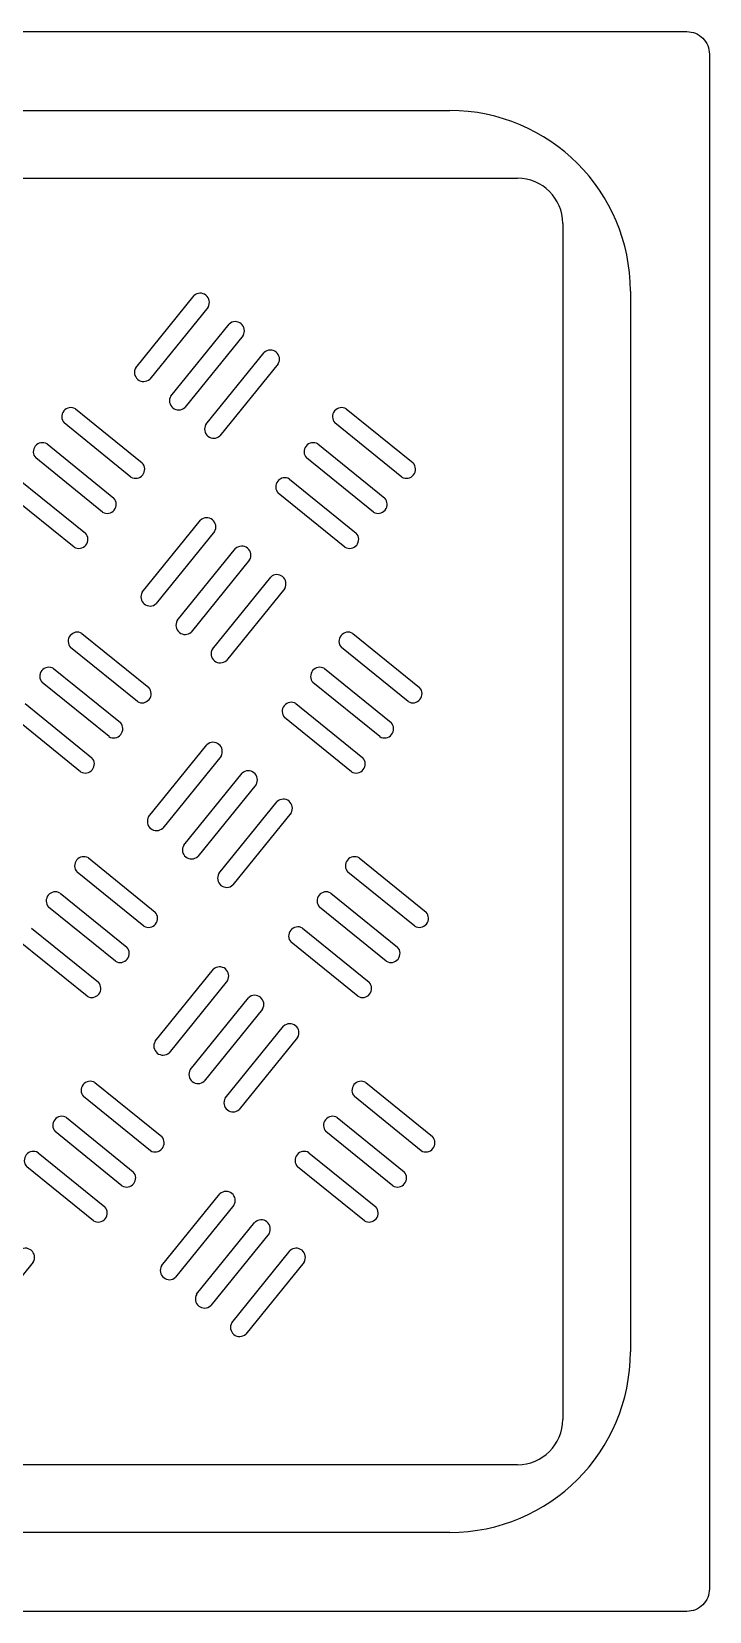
# Model space of a CAD drawing. Header units: millimetres. Extents: x 4.57 to 13.56, y 2.92 to 9.59.
# Drawn here: x 13.247 to 13.547, y 4.099 to 4.799 of the extents above; entities that cross this region are included whole.
import ezdxf

# ---------------------------------------------------------------- set-up
doc = ezdxf.new("R2010")
doc.units = ezdxf.units.MM

msp = doc.modelspace()

# ---------------------------------------------------------------- linework, layer by layer
at = {"color": 18, "true_color": 0x000000}
for p, q in [((12.81201, 4.76382), (13.43201, 4.76382)), ((12.78201, 4.73382), (13.46201, 4.73382)), ((13.48201, 4.71382), (13.48201, 4.18382)), ((13.51201, 4.68382), (13.51201, 4.21382)), ((13.29281, 4.64989), (13.31866, 4.68182)), ((13.32488, 4.67678), (13.29903, 4.64486)), ((13.30836, 4.63731), (13.33421, 4.66923)), ((13.34042, 4.66419), (13.31457, 4.63227)), ((13.3239, 4.62472), (13.34975, 4.65664)), ((13.35597, 4.65161), (13.33012, 4.61968)), ((13.26612, 4.63164), (13.29573, 4.60767)), ((13.38612, 4.63164), (13.41573, 4.60767)), ((13.2907, 4.60145), (13.26109, 4.62543)), ((13.4107, 4.60145), (13.38109, 4.62543)), ((13.25354, 4.6161), (13.28314, 4.59212)), ((13.37354, 4.6161), (13.40314, 4.59212)), ((13.27811, 4.58591), (13.2485, 4.60988)), ((13.39811, 4.58591), (13.3685, 4.60988)), ((13.24095, 4.60056), (13.27056, 4.57658)), ((13.36095, 4.60056), (13.39056, 4.57658)), ((13.26552, 4.57036), (13.23591, 4.59434)), ((13.38552, 4.57036), (13.35591, 4.59434)), ((13.29568, 4.5504), (13.32153, 4.58232)), ((13.32775, 4.57729), (13.3019, 4.54536)), ((13.31122, 4.53781), (13.33707, 4.56973)), ((13.34329, 4.5647), (13.31744, 4.53278)), ((13.32677, 4.52522), (13.35262, 4.55715)), ((13.35883, 4.55211), (13.33298, 4.52019)), ((13.26899, 4.53215), (13.2986, 4.50817)), ((13.38899, 4.53215), (13.4186, 4.50817)), ((13.29356, 4.50195), (13.26395, 4.52593)), ((13.41356, 4.50195), (13.38395, 4.52593)), ((13.2564, 4.5166), (13.28601, 4.49263)), ((13.3764, 4.5166), (13.40601, 4.49263)), ((13.28098, 4.48641), (13.25137, 4.51039)), ((13.40098, 4.48641), (13.37137, 4.51039)), ((13.24382, 4.50106), (13.27343, 4.47708)), ((13.36382, 4.50106), (13.39343, 4.47708)), ((13.26839, 4.47087), (13.23878, 4.49484)), ((13.38839, 4.47087), (13.35878, 4.49484)), ((13.29855, 4.4509), (13.3244, 4.48282)), ((13.33061, 4.47779), (13.30476, 4.44587)), ((13.31409, 4.43831), (13.33994, 4.47024)), ((13.34616, 4.4652), (13.32031, 4.43328)), ((13.32963, 4.42573), (13.35548, 4.45765)), ((13.3617, 4.45262), (13.33585, 4.42069)), ((13.27186, 4.43265), (13.30146, 4.40867)), ((13.39186, 4.43265), (13.42146, 4.40867)), ((13.29643, 4.40246), (13.26682, 4.42643)), ((13.41643, 4.40246), (13.38682, 4.42643)), ((13.25927, 4.41711), (13.28888, 4.39313)), ((13.37927, 4.41711), (13.40888, 4.39313)), ((13.28384, 4.38691), (13.25423, 4.41089)), ((13.40384, 4.38691), (13.37423, 4.41089)), ((13.24668, 4.40157), (13.27629, 4.37759)), ((13.36668, 4.40157), (13.39629, 4.37759)), ((13.27126, 4.37137), (13.24165, 4.39535)), ((13.39126, 4.37137), (13.36165, 4.39535)), ((13.30141, 4.35141), (13.32726, 4.38333)), ((13.33348, 4.37829), (13.30763, 4.34637)), ((13.31696, 4.33882), (13.34281, 4.37074)), ((13.34902, 4.36571), (13.32317, 4.33378)), ((13.3325, 4.32623), (13.35835, 4.35816)), ((13.36457, 4.35312), (13.33872, 4.3212)), ((13.27472, 4.33316), (13.30433, 4.30918)), ((13.39472, 4.33316), (13.42433, 4.30918)), ((13.2993, 4.30296), (13.26969, 4.32694)), ((13.4193, 4.30296), (13.38969, 4.32694)), ((13.26214, 4.31761), (13.29175, 4.29364)), ((13.38214, 4.31761), (13.41175, 4.29364)), ((13.28671, 4.28742), (13.2571, 4.3114)), ((13.40671, 4.28742), (13.3771, 4.3114)), ((13.24955, 4.30207), (13.27916, 4.27809)), ((13.36955, 4.30207), (13.39916, 4.27809)), ((13.27412, 4.27188), (13.24451, 4.29585)), ((13.39412, 4.27188), (13.36451, 4.29585)), ((13.30428, 4.25191), (13.33013, 4.28383)), ((13.33635, 4.2788), (13.3105, 4.24688)), ((13.31982, 4.23932), (13.34567, 4.27125)), ((13.35189, 4.26621), (13.32604, 4.23429)), ((13.33537, 4.22674), (13.36122, 4.25866)), ((13.24743, 4.25363), (13.22158, 4.2217)), ((13.36743, 4.25363), (13.34158, 4.2217)), ((13.46201, 4.16382), (12.78201, 4.16382)), ((13.43201, 4.13382), (12.81201, 4.13382))]:
    msp.add_line(p, q, dxfattribs=at)
msp.add_lwpolyline([(12.70701, 4.09882, -0.414214), (12.69701, 4.10882), (12.69701, 4.78882, -0.414214), (12.70701, 4.79882), (13.53701, 4.79882, -0.414214), (13.54701, 4.78882), (13.54701, 4.10882, -0.414214), (13.53701, 4.09882)], format="xyb", close=True, dxfattribs=at)
for centre, radius, start, end in [((13.43201, 4.68382), 0.08, 0, 90), ((13.46201, 4.71382), 0.02, 0, 90), ((13.32141, 4.67885), 0.00404, 329.26219, 132.73781), ((13.33695, 4.66626), 0.00404, 329.26219, 132.73781), ((13.35249, 4.65367), 0.00404, 329.26219, 132.73781), ((13.29629, 4.64783), 0.00404, 149.26219, 312.73781), ((13.31183, 4.63524), 0.00404, 149.26219, 312.73781), ((13.26406, 4.62817), 0.00404, 59.26219, 222.73781), ((13.38406, 4.62817), 0.00404, 59.26219, 222.73781), ((13.32737, 4.62265), 0.00404, 149.26219, 312.73781), ((13.25147, 4.61263), 0.00404, 59.26219, 222.73781), ((13.25147, 4.61263), 0.00404, 59.26219, 222.73781), ((13.37147, 4.61263), 0.00404, 59.26219, 222.73781), ((13.29276, 4.60492), 0.00404, 239.26219, 42.73781), ((13.41276, 4.60492), 0.00404, 239.26219, 42.73781), ((13.35888, 4.59708), 0.00404, 59.26219, 222.73781), ((13.28018, 4.58938), 0.00404, 239.26219, 42.73781), ((13.40018, 4.58938), 0.00404, 239.26219, 42.73781), ((13.32427, 4.57935), 0.00404, 329.26219, 132.73781), ((13.26759, 4.57384), 0.00404, 239.26219, 42.73781), ((13.38759, 4.57384), 0.00404, 239.26219, 42.73781), ((13.33982, 4.56676), 0.00404, 329.26219, 132.73781), ((13.35536, 4.55418), 0.00404, 329.26219, 132.73781), ((13.29915, 4.54833), 0.00404, 149.26219, 312.73781), ((13.3147, 4.53574), 0.00404, 149.26219, 312.73781), ((13.26692, 4.52867), 0.00404, 59.26219, 222.73781), ((13.38692, 4.52867), 0.00404, 59.26219, 222.73781), ((13.33024, 4.52316), 0.00404, 149.26219, 312.73781), ((13.25434, 4.51313), 0.00404, 59.26219, 222.73781), ((13.25434, 4.51313), 0.00404, 59.26219, 222.73781), ((13.37434, 4.51313), 0.00404, 59.26219, 222.73781), ((13.29563, 4.50543), 0.00404, 239.26219, 42.73781), ((13.41563, 4.50543), 0.00404, 239.26219, 42.73781), ((13.36175, 4.49759), 0.00404, 59.26219, 222.73781), ((13.28304, 4.48988), 0.00404, 239.26219, 42.73781), ((13.40304, 4.48988), 0.00404, 239.26219, 42.73781), ((13.32714, 4.47986), 0.00404, 329.26219, 132.73781), ((13.27046, 4.47434), 0.00404, 239.26219, 42.73781), ((13.39046, 4.47434), 0.00404, 239.26219, 42.73781), ((13.34268, 4.46727), 0.00404, 329.26219, 132.73781), ((13.35823, 4.45468), 0.00404, 329.26219, 132.73781), ((13.30202, 4.44884), 0.00404, 149.26219, 312.73781), ((13.31756, 4.43625), 0.00404, 149.26219, 312.73781), ((13.26979, 4.42918), 0.00404, 59.26219, 222.73781), ((13.38979, 4.42918), 0.00404, 59.26219, 222.73781), ((13.33311, 4.42366), 0.00404, 149.26219, 312.73781), ((13.2572, 4.41363), 0.00404, 59.26219, 222.73781), ((13.3772, 4.41363), 0.00404, 59.26219, 222.73781), ((13.2985, 4.40593), 0.00404, 239.26219, 42.73781), ((13.4185, 4.40593), 0.00404, 239.26219, 42.73781), ((13.36462, 4.39809), 0.00404, 59.26219, 222.73781), ((13.28591, 4.39039), 0.00404, 239.26219, 42.73781), ((13.40591, 4.39039), 0.00404, 239.26219, 42.73781), ((13.33001, 4.38036), 0.00404, 329.26219, 132.73781), ((13.27332, 4.37485), 0.00404, 239.26219, 42.73781), ((13.39332, 4.37485), 0.00404, 239.26219, 42.73781), ((13.34555, 4.36777), 0.00404, 329.26219, 132.73781), ((13.36109, 4.35519), 0.00404, 329.26219, 132.73781), ((13.30489, 4.34934), 0.00404, 149.26219, 312.73781), ((13.27266, 4.32968), 0.00404, 59.26219, 222.73781), ((13.32043, 4.33675), 0.00404, 149.26219, 312.73781), ((13.39266, 4.32968), 0.00404, 59.26219, 222.73781), ((13.33597, 4.32417), 0.00404, 149.26219, 312.73781), ((13.26007, 4.31414), 0.00404, 59.26219, 222.73781), ((13.38007, 4.31414), 0.00404, 59.26219, 222.73781), ((13.30136, 4.30644), 0.00404, 239.26219, 42.73781), ((13.42136, 4.30644), 0.00404, 239.26219, 42.73781), ((13.24748, 4.2986), 0.00404, 59.26219, 222.73781), ((13.24748, 4.2986), 0.00404, 59.26219, 222.73781), ((13.36748, 4.2986), 0.00404, 59.26219, 222.73781), ((13.28878, 4.29089), 0.00404, 239.26219, 42.73781), ((13.40878, 4.29089), 0.00404, 239.26219, 42.73781), ((13.33287, 4.28086), 0.00404, 329.26219, 132.73781), ((13.27619, 4.27535), 0.00404, 239.26219, 42.73781), ((13.39619, 4.27535), 0.00404, 239.26219, 42.73781), ((13.34842, 4.26828), 0.00404, 329.26219, 132.73781), ((13.24396, 4.25569), 0.00404, 329.26219, 132.73781), ((13.36396, 4.25569), 0.00404, 329.26219, 132.73781), ((13.30775, 4.24984), 0.00404, 149.26219, 312.73781), ((13.3233, 4.23726), 0.00404, 149.26219, 312.73781), ((13.33884, 4.22467), 0.00404, 149.26219, 312.73781), ((13.43201, 4.21382), 0.08, 270, 0), ((13.46201, 4.18382), 0.02, 270, 0)]:
    msp.add_arc(centre, radius, start, end, dxfattribs=at)

doc.saveas('drawing.dxf')
